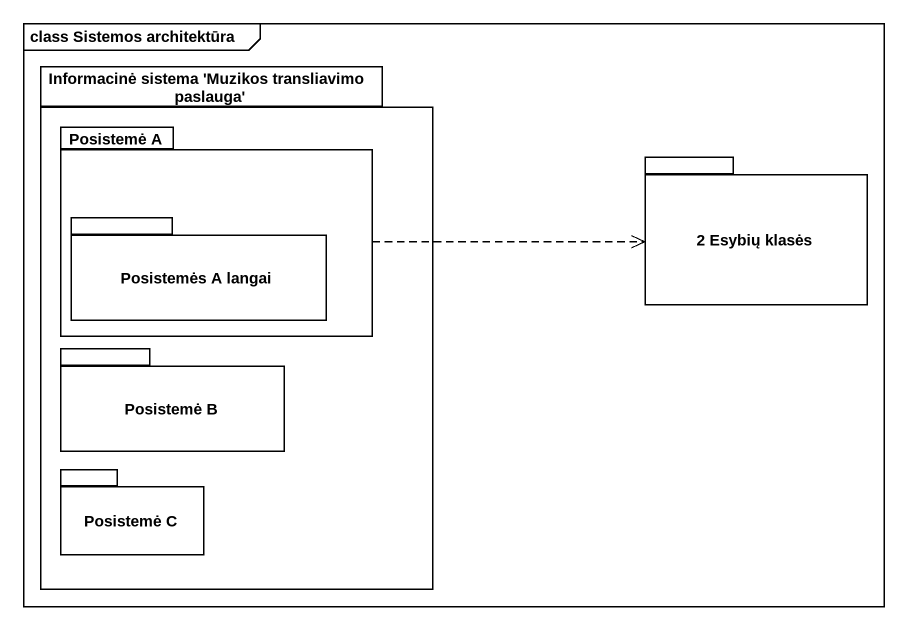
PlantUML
@startuml
mainframe class Sistemos architektūra
package "Informacinė sistema 'Muzikos transliavimo paslauga'" as Informacinė_sistema_Muzikos {
  package "Posistemė A" as Posistemė_A {
    package "Posistemės A langai" as Posistemės_A_langai {
    }
  }
  package "Posistemė B" as Posistemė_B {
  }
  package "Posistemė C" as Posistemė_C {
  }
}
package "2 Esybių klasės" as p2_Esybių_klasės {
}
Posistemė_A .right.> p2_Esybių_klasės
@enduml
